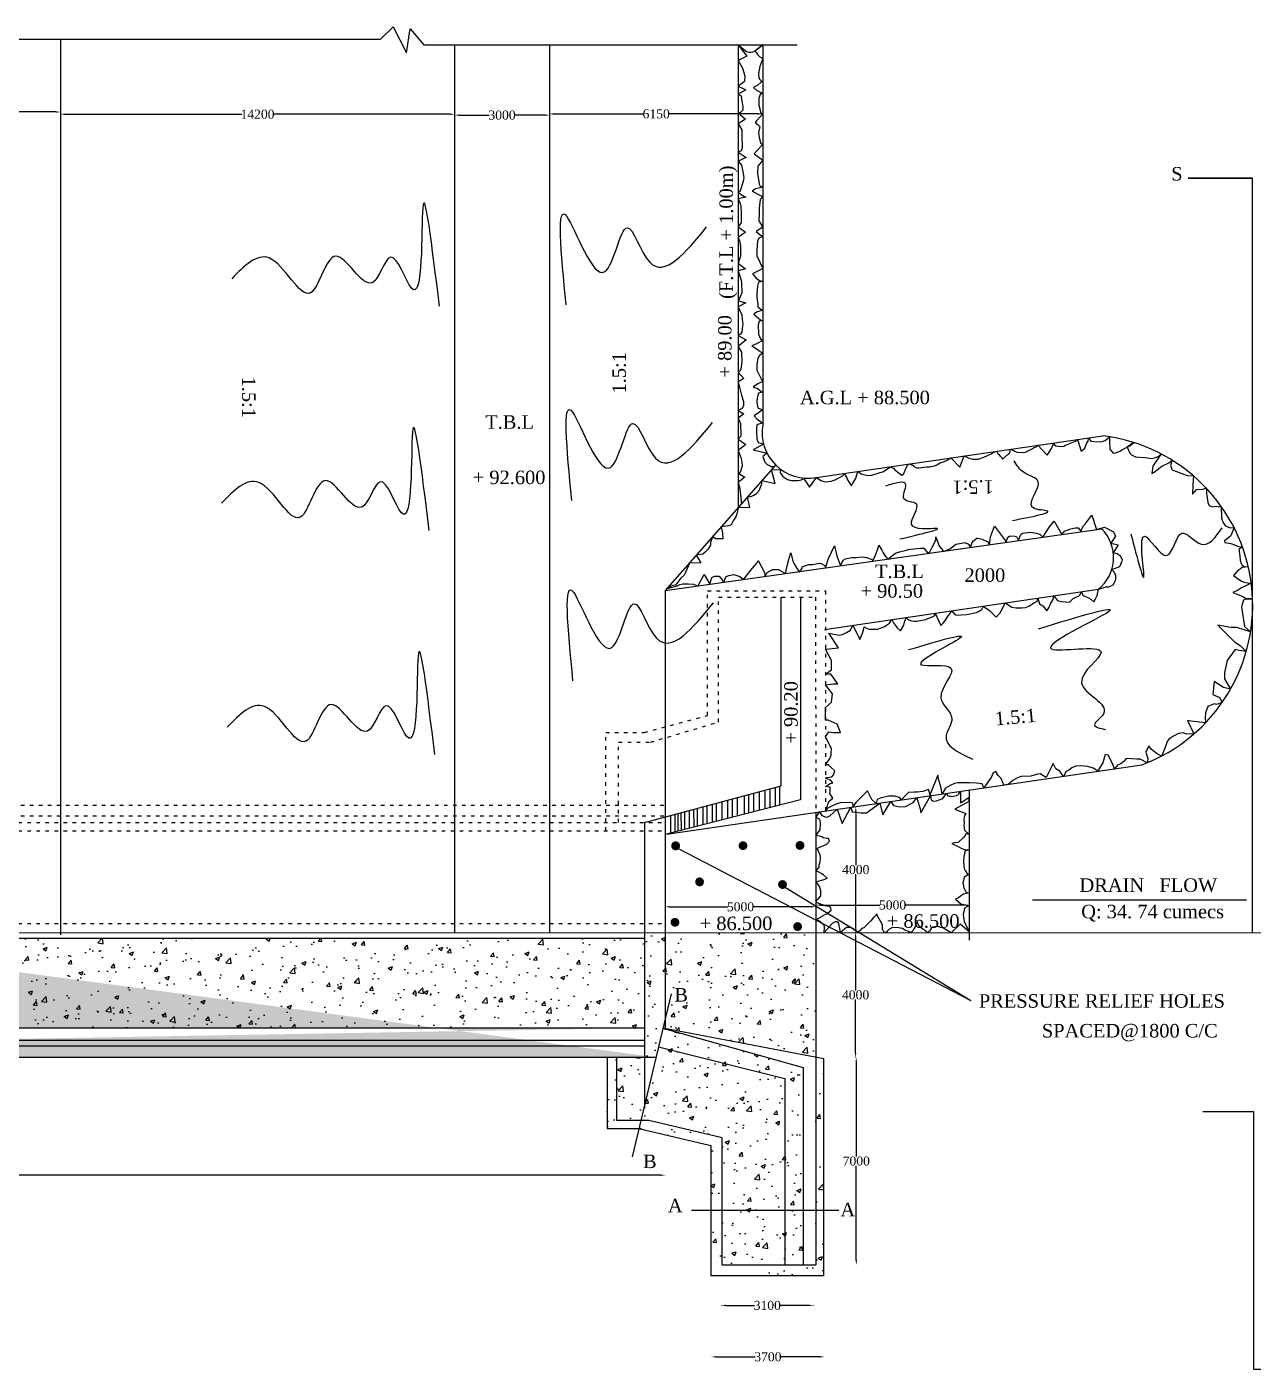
# Model space of a CAD drawing. Header units: millimetres. Extents: x 10398 to 177765, y 5002 to 116940.
# Drawn here: x 75860 to 116709, y 34502 to 79209 of the extents above; entities that cross this region are included whole.
import ezdxf

# ---------------------------------------------------------------- set-up
doc = ezdxf.new("R2010")
doc.units = ezdxf.units.MM
doc.header["$MEASUREMENT"] = 0
doc.linetypes.add('ACAD_ISO03W100', pattern=[30, 12, -18])
for name, color, linetype in [('DIM', 5, 'Continuous'), ('DWG.LINE', 10, 'Continuous'), ('HATCH', 2, 'Continuous'), ('TEXT', 7, 'Continuous')]:
    doc.layers.add(name, color=color, linetype=linetype)
doc.layers.add('DO LINE', color=3, linetype='Continuous', plot=False)
doc.styles.get("Standard").update_dxf_attribs({"font": 'TIMES.TTF', "height": 300})
doc.dimstyles.get("Standard").update_dxf_attribs({"dimtxt": 300, "dimasz": 150, "dimexe": 0.18, "dimexo": 0.0625, "dimgap": 0.09, "dimtad": 0, "dimtih": 1, "dimtoh": 1, "dimdec": 0, "dimzin": 0, "dimdsep": 46, "dimtxsty": 'Standard', "dimcen": 300, "dimclre": 256, "dimclrt": 4, "dimadec": 0, "dimazin": 0, "dimtfac": 1, "dimtdec": 0, "dimtofl": 0, "dimtmove": 0, "dimatfit": 3, "dimfxl": 5, "dimfxlon": 1, "dimtolj": 1, "dimtzin": 0, "dimarcsym": 0})
pattern_1 = [(50, (0, 0), (1434.52, -125.504), [150, -1650]), (355, (0, 0), (-277.503, 1504.384), [120, -1320]), (100.4514, (119.5, -10.5), (1157.019, 1378.879), [127.48, -1402.284]), (46.1842, (0, 400), (2134.482, -331.038), [225, -2475]), (96.6356, (177.9, 372.4), (1869.325, 1948.236), [191.22, -2103.426]), (351.1842, (0, 400), (1869.324, 1948.237), [180, -1980]), (21, (200, 300), (1193.814, -805.238), [150, -1650]), (326, (200, 300), (486.63, 1450.3), [120, -1320]), (71.4514, (299.5, 232.9), (1680.445, 645.061), [127.48, -1402.284]), (37.5, (0, 0), (24.3197, 665.7877), [0, -1304, 0, -1340, 0, -1325]), (7.5, (0, 0), (526.139, 788.8234), [0, -764, 0, -1274, 0, -505]), (327.5, (-446, 0), (1067.6449, -45.1097), [0, -500, 0, -1560, 0, -2070]), (317.5, (-646, 0), (1166.372, 200.21), [0, -650, 0, -1036, 0, -1470])]

# ---------------------------------------------------------------- blocks, each defined once
blk = doc.blocks.new('*D26')
at = {"layer": 'Defpoints', "color": 0, "ltscale": 0.2}
for p in [(62824, 76441), (76979, 76441), (76979, 76373)]:
    blk.add_point(p, dxfattribs=at)
at = {"layer": 'DIM', "lineweight": -2, "ltscale": 0.2}
for p, q in [((62824, 76378), (62824, 76373)), ((76979, 76378), (76979, 76373))]:
    blk.add_line(p, q, dxfattribs=at)
at = {"layer": 'DIM', "color": 0, "lineweight": -2, "ltscale": 0.2}
for p, q in [((62974, 76373), (69382, 76373)), ((76829, 76373), (70422, 76373))]:
    blk.add_line(p, q, dxfattribs=at)
at = {"layer": 'DIM', "color": 0, "ltscale": 0.2}
for points in [[(62974, 76398), (62974, 76348), (62824, 76373)], [(76829, 76398), (76829, 76348), (76979, 76373)]]:
    blk.add_solid(points, dxfattribs=at)
at = {"layer": 'DIM', "color": 4, "ltscale": 0.2, "insert": (69902, 76373), "char_height": 300, "attachment_point": 5}
blk.add_mtext('\\A1;14100', dxfattribs=at)
blk = doc.blocks.new('*D27')
at = {"layer": 'Defpoints', "color": 0, "ltscale": 0.2}
for p in [(76979, 76373), (90109, 76373), (90109, 76298)]:
    blk.add_point(p, dxfattribs=at)
at = {"layer": 'DIM', "lineweight": -2, "ltscale": 0.2}
for p, q in [((76979, 76303), (76979, 76298)), ((90109, 76303), (90109, 76298))]:
    blk.add_line(p, q, dxfattribs=at)
at = {"layer": 'DIM', "color": 0, "lineweight": -2, "ltscale": 0.2}
for p, q in [((77129, 76298), (83024, 76298)), ((89959, 76298), (84064, 76298))]:
    blk.add_line(p, q, dxfattribs=at)
at = {"layer": 'DIM', "color": 0, "ltscale": 0.2}
for points in [[(77129, 76323), (77129, 76273), (76979, 76298)], [(89959, 76323), (89959, 76273), (90109, 76298)]]:
    blk.add_solid(points, dxfattribs=at)
at = {"layer": 'DIM', "color": 4, "ltscale": 0.2, "insert": (83544, 76298), "char_height": 300, "attachment_point": 5}
blk.add_mtext('\\A1;14200', dxfattribs=at)
blk = doc.blocks.new('*D28')
at = {"layer": 'Defpoints', "color": 0, "ltscale": 0.2}
for p in [(90109, 76298), (93270, 76298), (93270, 76269)]:
    blk.add_point(p, dxfattribs=at)
at = {"layer": 'DIM', "lineweight": -2, "ltscale": 0.2}
for p, q in [((90109, 76274), (90109, 76268)), ((93270, 76274), (93270, 76268))]:
    blk.add_line(p, q, dxfattribs=at)
at = {"layer": 'DIM', "color": 0, "lineweight": -2, "ltscale": 0.2}
for p, q in [((90259, 76269), (91263, 76269)), ((93120, 76269), (92115, 76269))]:
    blk.add_line(p, q, dxfattribs=at)
at = {"layer": 'DIM', "color": 0, "ltscale": 0.2}
for points in [[(90259, 76294), (90259, 76244), (90109, 76269)], [(93120, 76294), (93120, 76244), (93270, 76269)]]:
    blk.add_solid(points, dxfattribs=at)
at = {"layer": 'DIM', "color": 4, "ltscale": 0.2, "insert": (91689, 76269), "char_height": 300, "attachment_point": 5}
blk.add_mtext('\\A1;3000', dxfattribs=at)
blk = doc.blocks.new('*D29')
at = {"layer": 'Defpoints', "color": 0, "ltscale": 0.2}
for p in [(93270, 76274), (100379, 76310), (100379, 76274)]:
    blk.add_point(p, dxfattribs=at)
at = {"layer": 'DIM', "lineweight": -2, "ltscale": 0.2}
for p, q in [((93270, 76305), (93270, 76310)), ((100379, 76305), (100379, 76310))]:
    blk.add_line(p, q, dxfattribs=at)
at = {"layer": 'DIM', "color": 0, "lineweight": -2, "ltscale": 0.2}
for p, q in [((93420, 76310), (96398, 76310)), ((100229, 76310), (97250, 76310))]:
    blk.add_line(p, q, dxfattribs=at)
at = {"layer": 'DIM', "color": 0, "ltscale": 0.2}
for points in [[(93420, 76335), (93420, 76285), (93270, 76310)], [(100229, 76335), (100229, 76285), (100379, 76310)]]:
    blk.add_solid(points, dxfattribs=at)
at = {"layer": 'DIM', "color": 4, "ltscale": 0.2, "insert": (96824, 76310), "char_height": 300, "attachment_point": 5}
blk.add_mtext('\\A1;6150', dxfattribs=at)
blk = doc.blocks.new('*D39')
at = {"layer": 'Defpoints', "color": 0, "ltscale": 0.2}
for p in [(97126, 49901), (102141, 49901), (102141, 49901)]:
    blk.add_point(p, dxfattribs=at)
at = {"layer": 'DIM', "lineweight": -2, "ltscale": 0.2}
for p, q in [((97126, 49901), (97126, 49902)), ((102141, 49901), (102141, 49902))]:
    blk.add_line(p, q, dxfattribs=at)
at = {"layer": 'DIM', "color": 0, "lineweight": -2, "ltscale": 0.2}
for p, q in [((97276, 49901), (99209, 49901)), ((101991, 49901), (100058, 49901))]:
    blk.add_line(p, q, dxfattribs=at)
at = {"layer": 'DIM', "color": 0, "ltscale": 0.2}
for points in [[(97276, 49926), (97276, 49876), (97126, 49901)], [(101991, 49926), (101991, 49876), (102141, 49901)]]:
    blk.add_solid(points, dxfattribs=at)
at = {"layer": 'DIM', "color": 4, "ltscale": 0.2, "insert": (99633, 49901), "char_height": 300, "attachment_point": 5}
blk.add_mtext('\\A1;5000', dxfattribs=at)
blk = doc.blocks.new('*D40')
at = {"layer": 'Defpoints', "color": 0, "ltscale": 0.2}
for p in [(102141, 49901), (107254, 49960), (107254, 49901)]:
    blk.add_point(p, dxfattribs=at)
at = {"layer": 'DIM', "lineweight": -2, "ltscale": 0.2}
for p, q in [((102141, 49955), (102141, 49960)), ((107254, 49955), (107254, 49960))]:
    blk.add_line(p, q, dxfattribs=at)
at = {"layer": 'DIM', "color": 0, "lineweight": -2, "ltscale": 0.2}
for p, q in [((102291, 49960), (104273, 49960)), ((107104, 49960), (105122, 49960))]:
    blk.add_line(p, q, dxfattribs=at)
at = {"layer": 'DIM', "color": 0, "ltscale": 0.2}
for points in [[(102291, 49985), (102291, 49935), (102141, 49960)], [(107104, 49985), (107104, 49935), (107254, 49960)]]:
    blk.add_solid(points, dxfattribs=at)
at = {"layer": 'DIM', "color": 4, "ltscale": 0.2, "insert": (104698, 49960), "char_height": 300, "attachment_point": 5}
blk.add_mtext('\\A1;5000', dxfattribs=at)
blk = doc.blocks.new('*D41')
at = {"layer": 'Defpoints', "color": 0, "ltscale": 0.2}
for p in [(103408, 53230), (103409, 49046), (103473, 49046)]:
    blk.add_point(p, dxfattribs=at)
at = {"layer": 'DIM', "lineweight": -2, "ltscale": 0.2}
for p, q in [((103468, 53230), (103473, 53230)), ((103468, 49046), (103473, 49046))]:
    blk.add_line(p, q, dxfattribs=at)
at = {"layer": 'DIM', "color": 0, "lineweight": -2, "ltscale": 0.2}
for p, q in [((103473, 53080), (103473, 51291)), ((103473, 49197), (103473, 50985))]:
    blk.add_line(p, q, dxfattribs=at)
at = {"layer": 'DIM', "color": 0, "ltscale": 0.2}
for points in [[(103498, 53080), (103448, 53080), (103473, 53230)], [(103498, 49197), (103448, 49197), (103473, 49046)]]:
    blk.add_solid(points, dxfattribs=at)
at = {"layer": 'DIM', "color": 4, "ltscale": 0.2, "insert": (103473, 51138), "char_height": 300, "attachment_point": 5}
blk.add_mtext('\\A1;4000', dxfattribs=at)
blk = doc.blocks.new('*D42')
at = {"layer": 'Defpoints', "color": 0, "ltscale": 0.2}
for p in [(103473, 49047), (103467, 44887), (103473, 44887)]:
    blk.add_point(p, dxfattribs=at)
at = {"layer": 'DIM', "lineweight": -2, "ltscale": 0.2}
for p, q in [((103472, 49047), (103467, 49047)), ((103472, 44887), (103467, 44887))]:
    blk.add_line(p, q, dxfattribs=at)
at = {"layer": 'DIM', "color": 0, "lineweight": -2, "ltscale": 0.2}
for p, q in [((103467, 48897), (103467, 47119)), ((103467, 45037), (103467, 46814))]:
    blk.add_line(p, q, dxfattribs=at)
at = {"layer": 'DIM', "color": 0, "ltscale": 0.2}
for points in [[(103442, 48897), (103492, 48897), (103467, 49047)], [(103442, 45037), (103492, 45037), (103467, 44887)]]:
    blk.add_solid(points, dxfattribs=at)
at = {"layer": 'DIM', "color": 4, "ltscale": 0.2, "insert": (103467, 46967), "char_height": 300, "attachment_point": 5}
blk.add_mtext('\\A1;4000', dxfattribs=at)
blk = doc.blocks.new('*D43')
at = {"layer": 'Defpoints', "color": 0, "ltscale": 0.2}
for p in [(103466, 44882), (103466, 37982), (103489, 37982)]:
    blk.add_point(p, dxfattribs=at)
at = {"layer": 'DIM', "lineweight": -2, "ltscale": 0.2}
for p, q in [((103484, 44882), (103490, 44882)), ((103484, 37982), (103490, 37982))]:
    blk.add_line(p, q, dxfattribs=at)
at = {"layer": 'DIM', "color": 0, "lineweight": -2, "ltscale": 0.2}
for p, q in [((103489, 44732), (103489, 41585)), ((103489, 38132), (103489, 41279))]:
    blk.add_line(p, q, dxfattribs=at)
at = {"layer": 'DIM', "color": 0, "ltscale": 0.2}
for points in [[(103464, 44732), (103514, 44732), (103489, 44882)], [(103464, 38132), (103514, 38132), (103489, 37982)]]:
    blk.add_solid(points, dxfattribs=at)
at = {"layer": 'DIM', "color": 4, "ltscale": 0.2, "insert": (103489, 41432), "char_height": 300, "attachment_point": 5}
blk.add_mtext('\\A1;7000', dxfattribs=at)
blk = doc.blocks.new('*D44')
at = {"layer": 'Defpoints', "color": 0, "ltscale": 0.2}
for p in [(98998, 36669), (102052, 36669), (98998, 36625)]:
    blk.add_point(p, dxfattribs=at)
at = {"layer": 'DIM', "lineweight": -2, "ltscale": 0.2}
for p, q in [((98998, 36630), (98998, 36625)), ((102052, 36630), (102052, 36625))]:
    blk.add_line(p, q, dxfattribs=at)
at = {"layer": 'DIM', "color": 0, "lineweight": -2, "ltscale": 0.2}
for p, q in [((99148, 36625), (100099, 36625)), ((101902, 36625), (100952, 36625))]:
    blk.add_line(p, q, dxfattribs=at)
at = {"layer": 'DIM', "color": 0, "ltscale": 0.2}
for points in [[(99148, 36650), (99148, 36600), (98998, 36625)], [(101902, 36650), (101902, 36600), (102052, 36625)]]:
    blk.add_solid(points, dxfattribs=at)
at = {"layer": 'DIM', "color": 4, "ltscale": 0.2, "insert": (100525, 36625), "char_height": 300, "attachment_point": 5}
blk.add_mtext('\\A1;3100', dxfattribs=at)
blk = doc.blocks.new('*D45')
at = {"layer": 'Defpoints', "color": 0, "ltscale": 0.2}
for p in [(98665, 34902), (102425, 34912), (102425, 34902)]:
    blk.add_point(p, dxfattribs=at)
at = {"layer": 'DIM', "lineweight": -2, "ltscale": 0.2}
for p, q in [((98665, 34907), (98665, 34912)), ((102425, 34907), (102425, 34912))]:
    blk.add_line(p, q, dxfattribs=at)
at = {"layer": 'DIM', "color": 0, "lineweight": -2, "ltscale": 0.2}
for p, q in [((98815, 34912), (100119, 34912)), ((102275, 34912), (100971, 34912))]:
    blk.add_line(p, q, dxfattribs=at)
at = {"layer": 'DIM', "color": 0, "ltscale": 0.2}
for points in [[(98815, 34937), (98815, 34887), (98665, 34912)], [(102275, 34937), (102275, 34887), (102425, 34912)]]:
    blk.add_solid(points, dxfattribs=at)
at = {"layer": 'DIM', "color": 4, "ltscale": 0.2, "insert": (100545, 34912), "char_height": 300, "attachment_point": 5}
blk.add_mtext('\\A1;3700', dxfattribs=at)
blk = doc.blocks.new('*D46')
at = {"layer": 'Defpoints', "color": 0, "ltscale": 0.2}
for p in [(40147, 41032), (97126, 41032), (97126, 40962)]:
    blk.add_point(p, dxfattribs=at)
at = {"layer": 'DIM', "lineweight": -2, "ltscale": 0.2}
for p, q in [((40147, 40967), (40147, 40962)), ((97126, 40967), (97126, 40962))]:
    blk.add_line(p, q, dxfattribs=at)
at = {"layer": 'DIM', "color": 0, "lineweight": -2, "ltscale": 0.2}
for p, q in [((40297, 40962), (68101, 40962)), ((96976, 40962), (69172, 40962))]:
    blk.add_line(p, q, dxfattribs=at)
at = {"layer": 'DIM', "color": 0, "ltscale": 0.2}
for points in [[(40297, 40987), (40297, 40937), (40147, 40962)], [(96976, 40987), (96976, 40937), (97126, 40962)]]:
    blk.add_solid(points, dxfattribs=at)
at = {"layer": 'DIM', "color": 4, "ltscale": 0.2, "insert": (68636, 40962), "char_height": 300, "attachment_point": 5}
blk.add_mtext('\\A1;56980', dxfattribs=at)

msp = doc.modelspace()

# ---------------------------------------------------------------- hatches: boundary and pattern name
at = {"layer": 'HATCH', "ltscale": 0.2}
h = msp.add_hatch(dxfattribs=at)
h.set_pattern_fill('AR-CONC', color=256, scale=200, style=0)
h.set_pattern_definition(pattern_1)
edge = h.paths.add_edge_path()
edge.add_line((40058.4, 52472.8), (40058.4, 45867.5))
edge.add_arc((40058.8, 45867.5), 0.4, 180, 270)
edge.add_line((40058.8, 45867.1), (96435, 45867.1))
edge.add_line((40250.3, 44890.3), (96816.4, 44890.3))
for points in [[(97328, 51931.8, 1), (97618.2, 51931.8, 1)], [(99570.6, 51937.8, 1), (99860.8, 51937.8, 1)], [(101468.2, 51943.7, 1), (101758.5, 51943.7, 1)], [(98125.1, 50731.6, 1), (98415.3, 50731.6, 1)], [(100885.3, 50642.5, 1), (101175.5, 50642.5, 1)], [(97303.9, 49385.4, 1), (97594.1, 49385.4, 1)], [(101390.6, 49242.8, 1), (101680.8, 49242.8, 1)]]:
    msp.add_hatch(color=256, dxfattribs=at).paths.add_polyline_path(points)
h = msp.add_hatch(dxfattribs=at)
h.set_pattern_fill('AR-CONC', color=256, scale=200, style=0)
h.set_pattern_definition(pattern_1)
h.paths.add_polyline_path([(96435, 48860.2), (63984.4, 48860.2), (63984.4, 45867.1), (96435, 45867.1)])
h = msp.add_hatch(dxfattribs=at)
h.set_pattern_fill('AR-CONC', color=256, scale=200, style=0)
h.set_pattern_definition(pattern_1)
h.paths.add_polyline_path([(97125.5, 49045.5), (97125.5, 45842.7), (102141.2, 44883), (102141.2, 49046.3)])
h.paths.add_polyline_path([(97125.5, 49045.5), (96435, 49045.4), (96435, 44890.3), (96816.4, 44890.3), (97125.5, 46186.9)])
h.paths.add_polyline_path([(101107.5, 44178.6), (101107.5, 37961.3), (101723.9, 37961.3), (101723.9, 44554), (97047, 45857.7), (96899.6, 45239.1)])
h.paths.add_polyline_path([(102141.2, 37961.3), (99019.2, 37961.3), (99019.2, 42205.2), (96584.1, 42788.2), (96315.2, 42788.2), (96250.2, 42515.5), (98647.5, 41945.9), (98647.5, 37618.3), (102404.1, 37618.3), (102404.1, 44832.7), (102141.2, 44883)])
h.paths.add_polyline_path([(95508.6, 42788.2), (96315.2, 42788.2), (96435, 43290.9), (96435, 44890.3), (95508.6, 44890.3)])
h.paths.add_polyline_path([(95194.2, 42515.6), (96250.2, 42515.6), (96315.2, 42788.2), (95508.6, 42788.2), (95508.6, 44890.3), (95194.2, 44890.3)])
h = msp.add_hatch(dxfattribs=at)
h.set_pattern_fill('AR-CONC', color=256, scale=200, style=0)
h.set_pattern_definition(pattern_1)
h.paths.add_polyline_path([(99019.2, 37961.3), (101107.5, 37961.3), (101107.5, 44178.6), (96899.6, 45239.1), (96315.2, 42788.2), (96584.1, 42788.2), (99019.2, 42205.2)])

# ---------------------------------------------------------------- linework, layer by layer
at = {"layer": 'DIM', "ltscale": 0.2}
for points in [[(116684.5, 49048.5), (116684.5, 74166), (114549, 74166)], [(97998.5, 39792), (102905.5, 39792)]]:
    msp.add_lwpolyline(points, dxfattribs=at)
at = {"layer": 'DO LINE', "linetype": 'ACAD_ISO03W100', "ltscale": 10}
for points in [[(95145.6, 52434.5), (95145.6, 55711.8), (96429, 55711.8), (98531.9, 56275.2), (98531.9, 60421.2), (102468, 60421.2), (102460, 53091.6)], [(95574.1, 52713.2), (95574.1, 55383.4), (96636.4, 55383.4), (98903.2, 56053.6), (98903.2, 60209.7), (102131.3, 60209.7), (102141.2, 53045.1)], [(40257.4, 53285.4), (97075.7, 53285.4)], [(40257.4, 52932.1), (97075.7, 52932.1)], [(40778.3, 52713.2), (97075.7, 52713.2)], [(40778.3, 52434.5), (97075.7, 52434.5)], [(40778.3, 49343.9), (97075.7, 49343.9)]]:
    msp.add_lwpolyline(points, dxfattribs=at)
at = {"layer": 'DWG.LINE', "ltscale": 0.2}
for points in [[(75317.6, 78795.3), (87644.3, 78795.3), (88066.5, 79209), (88502.8, 78348.8), (88623.6, 79138.8), (89087.4, 78609.2), (101523.6, 78609.2)], [(76979.4, 78795.3), (76979.4, 48963.9)], [(90108.7, 78609.2), (90108.7, 49044.5)], [(93269.6, 78609.2), (93269.6, 49044.9)], [(99551.9, 78609.2), (99551.9, 63163.6)], [(100378.6, 78609.2), (100378.6, 65955.2)], [(102155.2, 64200.3), (111701.4, 65587.4)], [(100803.7, 64613), (97125.5, 60432.3)], [(97125.5, 60432.3), (111663.3, 62491.3)], [(97125.5, 60432.3), (97125.5, 45803.4)], [(102433.6, 59138.9), (111552.7, 60478.4)], [(96435, 52713.2), (100982.1, 53926.8), (100982.1, 60209.7)], [(101625.9, 60209.7), (101625.9, 53467.9), (97167.2, 52320.7)], [(97167.2, 52320.7), (112999.3, 54626.6)], [(100065.3, 53682.1), (100065.4, 53066.4)], [(100258.8, 53733.7), (100258.9, 53116.2)], [(100441.2, 53752.3), (100441.3, 53163.1)], [(100611, 53827.8), (100611.1, 53206.8)], [(100785.4, 53874.3), (100785.5, 53251.7)], [(100936.4, 53914.6), (100936.5, 53290.6)], [(107254.3, 53789.8), (107254.3, 48790.5)], [(98375.7, 53231.1), (98375.8, 52631.7)], [(98508.2, 53266.5), (98508.3, 52665.8)], [(98693.5, 53316), (98693.7, 52713.5)], [(98827.2, 53351.6), (98827.3, 52747.8)], [(99013.8, 53401.5), (99014, 52795.9)], [(99199, 53450.9), (99199.2, 52843.5)], [(99353.6, 53492.2), (99353.7, 52883.3)], [(99517.7, 53536), (99517.9, 52925.5)], [(99752.4, 53598.6), (99752.6, 52985.9)], [(99902.1, 53638.5), (99902.2, 53024.4)], [(102141.2, 53045.1), (102141.2, 37961.3), (99019.2, 37961.3), (99019.2, 42205.2), (96584.1, 42788.2), (95508.6, 42788.2), (95508.6, 44890.3)], [(97305.5, 52945.5), (97305.7, 52356.3)], [(97443.6, 52982.4), (97443.8, 52391.9)], [(97547.5, 53010.1), (97547.6, 52418.6)], [(97650.5, 53037.6), (97650.6, 52445.1)], [(97765.9, 53068.4), (97766, 52474.8)], [(97919.4, 53109.4), (97919.6, 52514.3)], [(98072.4, 53150.2), (98072.6, 52553.6)], [(98192.8, 53182.3), (98192.9, 52584.6)], [(96435, 52713.2), (96435, 43194.4)], [(15449.8, 49033), (119618.6, 49049)], [(40778.3, 48860.2), (96435, 48860.2)], [(97319, 46998.3), (96026.7, 41578.5)], [(96249.9, 42515.6), (98647.5, 41945.9), (98647.5, 37618.3), (102404.1, 37618.3), (102404.1, 44832.7), (97047, 45857.7)], [(97047, 45857.7), (101723.9, 44554), (101723.9, 37953.6)], [(40098.6, 45455.1), (96435, 45455.1)], [(40147.6, 45272.8), (96435, 45272.8)], [(96899.6, 45239.1), (101107.5, 44178.6), (101107.5, 37961.3)], [(40250.3, 44890.3), (96816.4, 44890.3)], [(95194.2, 44890.3), (95194.2, 42515.6), (96333.2, 42515.6)], [(115028.5, 43079.5), (116725, 43079.5), (116725, 34502), (119365.5, 34502), (119365.5, 43016.5), (121013, 43016.5)]]:
    msp.add_lwpolyline(points, dxfattribs=at)
msp.add_lwpolyline([(40058.4, 52472.8), (40058.4, 45867.5, 0.4142136), (40058.8, 45867.1), (96435, 45867.1)], format="xyb", dxfattribs=at)
for centre, radius, start, end in [((101871.2, 65689.5), 1516.1, 169.90694, 280.79649), ((111013, 59948.6), 5680.6, 290.46748, 83.03903), ((110708, 61534.4), 1352.2, 308.6576, 45.0494)]:
    msp.add_arc(centre, radius, start, end, dxfattribs=at)
at = {"layer": 'HATCH', "ltscale": 0.2}
for points in [[(99551.9, 78609.2), (99732.9, 78463.8), (99827.8, 78387.7), (99905.6, 78365.9), (99992.7, 78365.9), (100078.3, 78383), (100142.1, 78421.9), (100191.9, 78462.3), (100378.6, 78609.2), (100124.2, 78410.9), (100147.1, 78361), (100165.3, 78346), (100200.2, 78284.9), (100233.4, 78252.8), (100275.7, 78205.2), (100378.6, 78153.7), (100275.1, 77893), (100254, 77781.7), (100233.6, 77652.4), (100241.9, 77497.2), (100272.1, 77453.5), (100307.5, 77427.5), (100337.7, 77403.8), (100378.6, 77394.4), (100314, 77355.4), (100212, 77266.5), (100062.1, 77186.4), (100169.6, 77104.7), (100349.8, 76995.3), (100378.6, 76974.1), (100293.8, 76972.6), (100242.3, 76835), (100237.9, 76604.6), (100309, 76339.9), (100378.6, 76309.7), (100167.1, 76075.9), (100115.8, 76022.4), (100222.2, 75940.3), (100280, 75884.4), (100237.1, 75683.2), (100250.2, 75521.9), (100310.9, 75328.4), (100378.6, 75301.3), (100084.1, 74978.6), (100378.6, 74768.4), (100209.8, 74573.8), (100203.1, 74315.1), (100260.3, 73925.4), (100378.6, 73868.3), (100132.5, 73814.5), (100021.5, 73740.6), (100299.9, 73593.7), (100378.6, 73556), (100285.8, 73454.8), (100250.5, 73166.3), (100252.8, 72975.7), (100248.1, 72749.7), (100378.6, 72542.6), (100150.3, 72393.6), (100326.9, 72251.8), (100378.6, 72229.3), (100244.3, 72166.7), (100194.8, 72069.4), (100179.9, 71785.2), (100178.3, 71580.7), (100378.6, 71166), (100214.6, 71072), (100033, 70983), (100156.8, 70841.8), (100260.8, 70756.1), (100378.6, 70726.4), (100236, 70708.3), (100203, 70571.4), (100171.6, 70341.3), (100178.2, 70194.5), (100206.3, 69976.1), (100214.6, 69885.4), (100310.3, 69806.2), (100378.6, 69774.9), (100168.4, 69704), (100075.9, 69636.4), (100313.8, 69444.6), (100378.6, 69414.9), (100249.4, 69403.4), (100226.3, 69281.4), (100234.5, 68968.7), (100300.6, 68820.3), (100378.6, 68762.6), (100163.5, 68654.5), (100013.3, 68588.5), (100123.9, 68512.7), (100239.5, 68425.3), (100378.6, 68341.2), (100270.7, 68266.2), (100204.7, 68164), (100171.7, 67969.4), (100171.7, 67888.6), (100178.3, 67771.5), (100378.6, 67376.3), (100302.5, 67358.5), (100252.6, 67344.2), (100207.7, 67317.9), (100099.9, 67245.6), (100058.5, 67229.9), (100097.8, 67202.1), (100143.4, 67186.5), (100186.9, 67170.8), (100306.6, 67072.2), (100336.6, 67058.7), (100378.6, 67045.9), (100231.1, 67009.3), (100206.9, 66940.9), (100187.6, 66855.5), (100171.9, 66734.7), (100183.3, 66632.8), (100213.9, 66515.7), (100291.4, 66482.7), (100378.6, 66448.1), (100087.6, 66251), (100188.5, 66137.7), (100401.6, 66001.6)], [(99551.9, 78609.2), (99842.4, 78231.6), (99551.9, 78083.3), (99703.5, 77828.9), (99772, 77576), (99770.1, 77389.6), (99551.9, 77229.8), (99810.1, 77107), (99612.1, 76998.6), (99551.9, 76975.7), (99655.9, 76911.1), (99669.2, 76806.5), (99713, 76542.6), (99707.3, 76434.2), (99625.4, 76348.6), (99551.9, 76348.6), (99804.4, 76139.4), (99551.9, 75979.7), (99678.7, 75774.6), (99678.7, 75628.2), (99676.8, 75485.5), (99688.2, 75308.7), (99684.4, 75175.5), (99659.7, 75080.4), (99551.9, 75032.9), (99821.6, 74852.8), (99551.9, 74734.9), (99661.6, 74607.4), (99707.3, 74376.3), (99739.7, 74188), (99722.6, 74054.9), (99608.3, 73711.6), (99551.9, 73688.8), (99747.2, 73565.2), (99810, 73532.9), (99551.9, 73477.7), (99625.4, 73322.7), (99648.3, 73227.6), (99655.9, 72997.5), (99653.9, 72696.1), (99551.9, 72544), (99799.4, 72373.7), (99551.9, 72188), (99612, 72064.5), (99621, 71979.1), (99627, 71863.8), (99627, 71748.5), (99631.5, 71568.2), (99551.9, 71333.1), (99799.4, 71148.1), (99551.9, 71079.2), (99651.1, 70773.3), (99663, 70684.9), (99676.6, 70348.4), (99567.2, 70084.8), (99808.6, 70012.1), (99551.9, 69878.8), (99678.2, 69622), (99682.7, 69458.8), (99712.7, 69327), (99687.2, 69149.2), (99675.2, 69042.9), (99633.2, 68972.5), (99551.9, 68929.1), (99819.1, 68782.4), (99551.9, 68558.4), (99664.3, 68369.7), (99668.6, 68260.4), (99674.9, 68159.5), (99678, 68059.7), (99641.2, 67809.8), (99623.3, 67749.9), (99551.9, 67708.9), (99743.3, 67498.9), (99551.9, 67386.3), (99667.6, 66937.7), (99727, 66736.1), (99727, 66596.2), (99684.3, 66499), (99551.9, 66425.5), (99746.1, 66314.9), (99551.9, 66172.8), (99627.9, 65987.6), (99636, 65934.1), (99633.1, 65896.7), (99645.8, 65688.2), (99645.8, 65573.2), (99551.9, 65481.2), (99813.8, 65300.8), (99551.9, 65094.1), (99656.2, 64829.8), (99672.7, 64700.6), (99686.8, 64590.2), (99630.4, 64399.9), (99585.7, 64348.2), (99551.9, 64348.2), (99773.9, 64205.8), (99551.9, 64036.7), (99611.6, 63827.6), (99661.7, 63314.9)], [(100378.6, 66016.3), (100179.8, 65952.7), (100167.5, 65828.1), (100163.5, 65711.7), (100181.9, 65482.9), (100220.7, 65360.4), (100304.5, 65342), (100402.8, 65312.4), (100053, 65122.7), (100517.3, 65007.2), (100373.7, 64902.8), (100443.2, 64712.6), (100517.8, 64632.9), (100625.9, 64584.1), (100656.7, 64566.1), (100758.9, 64562.2), (100803.7, 64613)], [(99570.9, 63211.8), (99942.2, 63204.6), (99868, 63549.5), (100005.7, 63579.6), (100074.8, 63607.2), (100167.4, 63668.1), (100249.7, 63763.6), (100340.1, 63988.2), (100348.3, 64095.3), (100792.4, 63995), (100662.7, 64452.7), (100968.5, 64471.4), (100952.4, 64353.2), (100993.7, 64295.9), (101029.3, 64242), (101193.8, 64134.2), (101318.9, 64099.8), (101545.2, 64096.3), (101622.1, 64106.7), (101711.6, 64147.9), (101735.9, 64179.5), (101935, 63877.8), (102169.4, 64202.3), (102306.8, 64104.8), (102376.8, 64072.7), (102416.9, 64068.2), (102473.1, 64052.1), (102655.2, 64080.1), (102790.6, 64125.9), (102932.9, 64203.9), (103056.8, 64271.5), (103087, 64335.7), (103178.5, 64183.2), (103193.4, 64127.1), (103270.3, 64004.4), (103329.4, 63926), (103377.6, 64014.3), (103447.6, 64130.1), (103485.4, 64210.4), (103537.8, 64401.2), (103605, 64353.6), (103650.9, 64318), (103730, 64300.8), (103816.1, 64281.4), (103971, 64261.9), (104282.9, 64367.2), (104408, 64397), (104486, 64462.4), (104598.5, 64535.8), (104632.7, 64560.2), (104741.9, 64496.8), (104775.2, 64454.4), (104819.9, 64418.8), (104878.4, 64382.1), (105006.5, 64280.2), (105074.2, 64331.7), (105125.9, 64467), (105169.5, 64567.9), (105244.7, 64649.2), (105368, 64606.9), (105395.5, 64580.5), (105489.6, 64523.2), (105578, 64518.6), (105824.5, 64550.9), (105938.1, 64550.9), (106095.3, 64591), (106167.6, 64620.9), (106306.9, 64698.1), (106393, 64721), (106515.7, 64774.9), (106642.5, 64852.3), (106935.9, 64547.5), (107084.2, 64916.5), (107240, 64839.9), (107377.1, 64813.9), (107549.3, 64813.9), (107742.1, 64881.5), (107983.5, 64989.7), (108045.4, 65031), (108173.6, 65074.8), (108206.1, 64992), (108226.7, 64972.5), (108287.6, 64910.6), (108320.8, 64884.2), (108365.3, 64809), (108546.7, 64971.2), (108605.2, 65020.5), (108629.3, 65141), (108724.5, 65095), (108756.7, 65075.5), (108850.8, 65046.8), (108977, 65035.4), (109123.9, 65048), (109328.6, 65148.2), (109389.4, 65182.6), (109472, 65218.2), (109537.2, 65272.9), (109850.3, 64943.9), (109918, 65045.9), (109997.2, 65160.5), (110067.9, 65350), (110094.9, 65288.3), (110136.3, 65251.6), (110230.3, 65241.3), (110302.6, 65233.3), (110404.8, 65248.2), (110456.4, 65273.4), (110791.8, 65414.8), (110852.7, 65464), (110975.8, 65082), (111104.3, 65174.9), (111157.1, 65331.9), (111208.7, 65411), (111223.6, 65517.9), (111301.7, 65413.3), (111536.4, 65390.4), (111675.2, 65400.7), (111781.9, 65429.4), (111922.6, 65555.9), (111919.6, 65411), (111934.6, 65141.6), (112042.9, 65013.9), (112140.4, 65017.4), (112265.5, 65080.4), (112357.3, 65136.6), (112600, 65252.8), (112732, 65362.9), (112517.3, 65213.2), (112597.9, 65006.9), (112659.8, 64953), (112787.2, 64884.2), (112928.4, 64872.7), (113116.5, 64860.1), (113332.9, 64834.7), (113463.7, 64866.8), (113581.9, 64925.3), (113643.6, 64983.4), (113365.6, 64580.9), (113332.8, 64337.5), (113417.2, 64374.9), (113670.1, 64571.5), (113895, 64683.8), (114010.3, 64774.1), (113960.6, 64604.3), (114016.8, 64459.2), (114068.3, 64431.1), (114508.7, 64262.6), (114720.4, 64252.6), (114696.1, 63958.4), (114686.7, 63640.1), (114827.2, 63794.6), (115042.7, 63813.3), (115140.1, 63852), (115157.5, 63724.3), (115158.8, 63670.7), (115161.3, 63600.7), (115196.1, 63361.4), (115241.9, 63269.9), (115354.9, 63222.7), (115475, 63239.9), (115565.2, 63222.7), (115649.2, 63231.1), (115657.1, 62845.5), (115711.6, 62694.2), (115788.4, 62593.3), (115939.8, 62518.7), (116073.6, 62529.1), (116073.6, 62529.1), (115980.2, 62294.7), (115949.9, 62248.3), (115758.2, 62087.7), (115766.2, 62033.3), (115968.2, 62003), (116087.3, 61958.6), (116224.6, 61906.2), (116353.4, 61884.9), (116246.9, 61810.2), (116242.9, 61729.5), (116261.1, 61576.2), (116277.2, 61447.1), (116309.5, 61330.1), (116343.9, 61263.5), (116422.6, 61231.2), (116549.7, 61219.1), (116345.9, 61198.9), (116289.3, 61160.6), (116204.5, 61110.2), (116057.4, 60931.2), (116214.9, 60828.3), (116319.9, 60749.7), (116406.7, 60713.4), (116531.9, 60695.2), (116612.7, 60671), (116646.9, 60675.4), (116416.8, 60568.1), (116346.1, 60537.8), (116190.6, 60432.9), (116105.8, 60406.7), (116037.2, 60372.4), (116196.7, 60301.8), (116346.1, 60249.3), (116475.7, 60173.9), (116619, 60167.8), (116690.1, 60149), (116445.4, 60135.5), (116384.8, 60117.4), (116338.3, 59986.2), (116318.2, 59885.4), (116423.2, 59234.4), (116623.2, 59057.2), (116170.8, 59198.3), (115961.6, 59198.3), (115528.8, 59284.8), (116091.4, 58722.7), (116279, 58600.2), (116479.6, 58404.1), (116242.9, 58441.7), (116105.9, 58470.5), (115846.2, 58103), (115752.4, 57706.6), (115759.6, 57497.6), (115954.1, 57146), (115716.4, 57202.2), (115406.2, 57404), (115370.1, 56971.6), (115593.7, 56870.7), (115674.5, 56702.1), (115493.2, 56633.5), (115415, 56661.9), (115194.7, 56576.7), (115123.7, 56360.2), (115109.5, 56179.1), (115123.3, 56027.6), (114636.9, 56083.3), (114519.6, 56101), (114735.2, 55657.4), (114501.3, 55654.8), (114376.9, 55697.4), (114227.6, 55676.1), (114053.5, 55587.3), (113915, 55491.5), (113843.9, 55409.8), (113776.4, 55207.5), (113661.1, 54922.9), (113477, 55019.1), (113306.5, 55150.4), (113231.8, 55256.9), (113139.5, 55047.5), (113199.9, 54845.1), (113182.5, 54698.6), (112944, 54816.7), (112830.3, 54820.3), (112473.7, 54844.4), (112413.3, 54752.1), (112306.7, 54659.8), (112189.5, 54620.8), (112094.8, 54494.8), (112033.1, 54656.3), (111876.8, 54950.9), (111780.8, 54972.2), (111706.2, 54695.3), (111571.2, 54489.4), (111543.8, 54414.6), (111381.7, 54520.5), (111207.5, 54570.2), (110955.3, 54591.5), (110798.9, 54584.4), (110663.9, 54531.2), (110564.4, 54453.1), (110479.1, 54410.5), (110387.9, 54246.2), (110272, 54413.7), (110140.5, 54491.8), (110051.7, 54669.3), (109891.8, 54360.4), (109810.1, 54204.2), (109614.6, 54324.9), (109522.2, 54317.8), (109309, 54253.9), (108980.6, 54236.1), (108856.3, 54197), (108703.5, 54104.7), (108544, 53977.7), (108406.2, 53957.6), (108365.9, 54040.8), (108316.2, 54179.3), (108216.7, 54278.7), (108134.9, 54402.9), (108046.1, 54363.9), (107982.1, 54204.1), (107740.4, 53860.6), (107678.6, 53994.6), (107486.7, 54019.5), (107259.3, 54030.1), (107046.1, 54030.1), (106875.5, 54026.6), (106758.3, 54005.3), (106616.1, 53937.8), (106456.2, 53852.6), (106351.5, 53658.3), (106303.5, 53895.2), (106239.5, 54115.4), (106211.1, 54282.2), (105954.2, 53653.7), (105961.8, 53601.6), (105890.3, 53809.9), (105705.5, 53746), (105520.7, 53714.1), (105417.7, 53717.6), (105229.3, 53707), (105036.1, 53522.2), (104998.5, 53461.3), (104925.9, 53540), (104766, 53582.6), (104567, 53586.1), (104286.3, 53522.2), (104183.2, 53472.5), (104148.8, 53337.5), (104012.7, 53479.6), (103973.6, 53536.4), (103899, 53692.6), (103863.4, 53763.6), (103471.4, 53376.4), (103358.4, 53222.4), (103388.5, 53263.5), (103379, 53355.1), (103268.9, 53376.4), (102949.1, 53362.2), (102789.2, 53312.5), (102517.8, 53170.1), (102460, 53091.6), (102571.1, 53408), (102706.2, 53518), (102613, 53672.9), (102618.3, 53756.9), (102614.8, 53882.8), (102460.9, 53903.8), (102618.2, 54011.1), (102712.7, 54032.1), (102627, 54117.8), (102541.2, 54147.6), (102461.2, 54180.8), (102516.7, 54212.3), (102670.7, 54226.3), (102726.8, 54299.7), (102770.5, 54429.1), (102632.2, 54562.8), (102565.7, 54627.5), (102461.6, 54627.6), (102565.7, 54774.4), (102597.2, 54814.6), (102653.3, 54955.2), (102653.3, 55026.9), (102665.5, 55166.8), (102462.7, 55570.2), (102573.8, 55727.2), (102731.1, 55705.8), (102966.9, 55705.8), (102852.5, 55984.2), (102552.4, 56112.7), (102463.3, 56112.8), (102463.5, 56319.8), (102463.7, 56534), (102666.7, 56719.6), (102695.3, 56998), (102464.6, 57293.8), (102723.7, 57329.5), (102873.8, 57322.4), (102638, 57650.8), (102464.9, 57651), (102659.4, 57793.6), (102659.4, 58100.6), (102465.9, 58486.1), (102895.3, 58521.8), (102573.7, 59014.4), (102917.2, 58949.5), (103028.2, 58972), (103161.8, 59036.1), (103293.6, 59115.8), (103374.8, 59277.2), (103602.3, 58807.1), (103696, 59009.8), (103744.5, 59170.9), (103748, 59222.9), (103852.1, 59172.7), (103928.4, 59153.6), (104061.9, 59153.6), (104192, 59153.6), (104437, 59232.4), (104490.8, 59277.4), (104591.3, 59350.2), (104678.2, 59468.6), (104735.3, 59332.9), (104792.5, 59268.7), (104861.9, 59176.9), (104967.7, 59093.7), (105077.4, 59282.6), (105100, 59376.2), (105154.3, 59538.6), (105202.3, 59485.4), (105238.7, 59454.2), (105330.6, 59423), (105433, 59417.8), (105505.8, 59416.1), (105806.5, 59470.2), (105870.7, 59497.9), (105976.5, 59534.3), (106103.1, 59607.1), (106112.3, 59679.3), (106235.5, 59413), (106310, 59269.2), (106384.6, 59343.7), (106462.7, 59447.7), (106532, 59558.5), (106653.4, 59721.4), (106668.8, 59761.1), (106770.3, 59634.9), (106834.5, 59614.1), (106973.2, 59624.5), (107176.1, 59638.4), (107499.1, 59702.9), (107561.6, 59734), (107676, 59801.6), (107722.4, 59915.8), (107806.1, 59844.9), (107839, 59838), (107924, 59772.2), (108153.5, 59544.9), (108295.7, 59702.6), (108448.2, 60022.4), (108672.7, 59878.1), (108814.9, 59857.3), (109004, 59855.6), (109130.6, 59869.5), (109232.9, 59911), (109429.5, 60039.7), (109511, 60070.9), (109542, 60183.1), (109566.5, 60067.4), (109594.2, 59991.2), (109703.5, 59920.2), (109835.8, 59756.9), (109906.9, 59857.4), (109953.7, 59987.3), (110047.4, 60132.8), (110072.2, 60261), (110186.6, 60098.6), (110327.1, 60069.1), (110590.7, 60051.8), (110712.1, 60173.1), (110929.5, 60274.1), (110989.1, 60395.7), (111031.8, 60284.5), (111070, 60262), (111182.7, 60216.9), (111307.5, 60145.9), (111406.8, 60057.2), (111465.7, 60180.2), (111510.8, 60273.8), (111552.7, 60478.4), (111811.5, 60558.7), (111906.9, 60562.2), (112043.9, 60621.1), (112135.8, 60785.7), (112134, 60922.5), (112089, 61031.7), (112000.2, 61136.2), (112269.7, 61232), (112359.9, 61441.7), (112300.9, 61564.7), (112184.7, 61658.3), (112050.6, 61694.9)], [(99570.9, 63211.8), (99515.9, 62988.2), (99477.9, 62884.6), (99384.6, 62753.4), (99318.9, 62625.7), (99232.5, 62587.7), (98993.1, 62555), (99032.1, 62359.9), (99045.9, 62152.8), (98811, 62159.7), (98702.1, 62224.3), (98638.2, 62038.8), (98631.3, 61945.6), (98540.8, 61802.7), (98468.2, 61723.2), (98374.9, 61647.3), (98298.9, 61633.5), (98159.2, 61607.2), (98309.3, 61353.9), (97928.9, 61345.4), (97793.7, 61017.6), (97759.1, 60945.1), (97648.6, 60848.5), (97472.3, 60613.7), (97379, 60599.9), (97185.5, 60500.5), (97532.6, 60595), (97612.6, 60640.9), (97709.7, 60654.5), (97798.2, 60661.3), (97905.4, 60661.3), (98062, 60644.3), (98143.7, 60618.8), (98205.7, 60585.2), (98418.1, 60969.6), (98608.2, 60642.3), (98675.2, 60867.6), (98765.4, 60911.8), (98918.6, 60908.4), (99022.4, 60792.7), (99065.6, 60707), (99152.8, 60898.1), (99248.1, 60935.5), (99411.5, 60973), (99615.8, 60903.2), (99728.6, 60801), (100035.6, 61181), (100175.2, 61340.9), (100226.3, 61437.8), (100430.6, 61031.4), (100445.9, 60961.6), (100454.1, 60903.7), (100515.7, 61039.9), (100622.9, 61092.6), (100711.4, 61138.5), (100902.1, 61138.5), (101135, 61000.1), (101197.2, 61303.4), (101256.8, 61517.7), (101311.4, 61690), (101379.4, 61416.2), (101415.2, 61319.2), (101500.3, 61193.4), (101596, 61047.6), (101681.1, 61180.3), (101686.2, 61221.1), (101744.1, 61246.6), (101905.8, 61297.6), (102030.1, 61306.1), (102260.6, 61347.5), (102321.9, 61332.2), (102437.7, 61269.3), (102465.7, 61188.6), (102567, 61505.7), (102763.6, 61927.1), (102841.9, 61585.2), (102964.1, 61259.2), (103049.7, 61448), (103128, 61492.2), (103325.4, 61533), (103480.3, 61531.3), (103701.6, 61551.8), (103831, 61533), (104016.5, 61468.4), (104045.2, 61412.3), (104153.2, 61671.1), (104209.4, 61827.6), (104245.1, 61946.6), (104335.3, 61774.9), (104384.7, 61689.8), (104461.3, 61565.7), (104540.1, 61482.4), (104690.3, 61606.8), (104792.4, 61674.8), (104923.5, 61722.4), (105115.9, 61770), (105228.2, 61804), (105405.2, 61821), (105625.7, 61843.5), (105736.3, 61841.8), (105828.3, 61739.8), (105882.7, 61700.7), (105914.3, 61677.1), (106003.6, 61858.8), (106061.5, 61952.4), (106139.8, 62125.8), (106141.5, 62221.1), (106213, 62008.5), (106235.1, 61938.8), (106371.3, 61768.7), (106419.4, 61748.6), (106608.4, 61819.9), (106654.3, 61853.9), (106737.7, 61928.7), (106809.2, 61976.3), (106992.4, 62017.5), (107109.9, 62032.8), (107232.4, 61974.9), (107293.5, 61872.4), (107348.2, 62029.4), (107394.1, 62088.9), (107501.4, 62182.4), (107538.8, 62179), (107683.5, 62145), (107875.2, 62058.5), (107921.9, 61961.4), (107965.4, 62223.4), (108093, 62580.6), (108360.3, 62221.7), (108464.1, 62089.1), (108471.2, 62039.2), (108511.8, 62140.1), (108535.6, 62208.1), (108593.5, 62250.6), (108724.6, 62259.1), (108823.3, 62238.7), (108898.1, 62099.7), (108950.3, 62252.9), (108970.7, 62300.5), (109023.5, 62348.1), (109207.3, 62368.5), (109289, 62377), (109488.2, 62348.1), (109615.9, 62300.5), (109708.7, 62214.5), (109927.9, 62552.6), (110079.4, 62739.7), (110335.6, 62303.3), (110437.7, 62426.8), (110505.8, 62435.3), (110592.6, 62476.1), (110677.7, 62496.5), (110778.1, 62527.1), (110875.2, 62527.1), (110967.1, 62411.4), (110969.7, 62393.1), (111000.8, 62489.2), (111008, 62516.6), (111055.8, 62590.6), (111103.6, 62633.6), (111339.5, 62947.4), (111494.6, 62467.4), (111755.1, 62544.4), (112062.6, 62390.8), (112124.8, 62240), (111971.8, 62015.1), (112216.7, 61958.7), (112050.6, 61694.9)], [(102342.2, 52937.7), (102489.7, 52891.1), (102546.2, 52894.6), (102606.2, 52933.4), (102854.8, 53149.1), (103022.9, 52672.4), (103308, 53215.1), (103354.9, 53067.5), (103450.2, 53053.4), (103644.4, 53032.2), (103835.1, 53035.7), (104270.1, 53355.2), (104375.4, 52968.7), (104643.4, 53409.6), (104733, 53273.5), (104930.8, 53234.7), (105128.5, 53241.7), (105382.8, 53372.3), (105509.7, 53535.7), (105615.8, 53160.6), (105637, 53033.6), (105961.8, 53601.6), (105983.7, 53450.4), (106061.4, 53415.1), (106163.8, 53425.7), (106372.1, 53510.4), (106490, 53678.5), (106541.8, 53596.9), (106589.4, 53589.6), (106633.4, 53581.1), (106676.1, 53576.2), (106823.1, 53612.7), (106869.5, 53634.6), (106909.8, 53661.5), (106957.5, 53746.6), (106964.7, 53361.9), (107233.9, 53544.9), (107233.9, 53404), (106767.4, 53150.9), (107142.7, 53010.3), (107088.7, 52942.8)], [(106197, 49243.9), (106035.1, 49224.2), (105985.4, 49180), (105924.6, 49091.7), (105850, 49046.5), (105797.5, 49102.7), (105695.3, 49166.2), (105601.3, 49238), (105548.8, 49326.3), (105524, 49411.9), (105474.2, 49304.2), (105410.7, 49149.7), (105314, 49046.4), (105269.8, 49046.4), (105231.1, 49077.9), (105101.3, 49122.1), (105026.7, 49174.5), (104891.3, 49204.9), (104695.1, 49215.9), (104569.5, 49143.3), (104528.1, 49104.7), (104486.6, 49046.3), (104417.5, 49046.3), (104362.3, 49154.4), (104359.5, 49281.4), (104340.2, 49344.8), (104168.6, 49632.9), (104179.7, 49663.3), (104058.1, 49550.1), (103972.4, 49428.6), (103878.5, 49329.3), (103737.6, 49205), (103674.1, 49177.4), (103591.2, 49086.3), (103524.9, 49046.1), (103393.3, 49156.7), (103382, 49179.5), (103321.6, 49202.2), (103234.4, 49212.3), (103160.7, 49212.3), (102963.5, 49046), (102905.9, 49346.1), (102886.2, 49374), (102847.6, 49403.5), (102781.2, 49397), (102682.7, 49349.4), (102417.5, 49045.9), (102435.1, 49216.7), (102423.5, 49293.9), (102356.6, 49342.7), (102315.4, 49377.5), (102280.7, 49412.2), (102172.6, 49468.8), (102141.2, 49468.8), (102373.5, 49599.2), (102401.8, 49624.9), (102513.8, 49666.1), (102652.9, 49793.9), (102637.4, 49876.2), (102601.4, 49899.4), (102560.2, 49917.4), (102510, 49926.4), (102453.4, 49934.1), (102182.1, 50028.4), (102141.2, 50122.7), (102178.5, 50135.5), (102243.9, 50188.1), (102312.9, 50268), (102311.1, 50434.9), (102261.8, 50581.4), (102216.4, 50644.9), (102171, 50686.6), (102141.2, 50713.9), (102161.9, 50735.6), (102254.6, 50766.5), (102332.7, 50788.3), (102423.5, 50813.7), (102488.9, 50842.7), (102523.5, 50857.2), (102392.7, 50966.2), (102343.6, 50997), (102265.5, 51046), (102174.6, 51091.4), (102141.2, 51091.4), (102247.4, 51225), (102252.9, 51297.6), (102287.4, 51393.8), (102298.3, 51504.5), (102289.2, 51633.8), (102278.3, 51657.3), (102240.1, 51720.9), (102214.7, 51782.6), (102185.6, 51815.3), (102141.2, 51815.3), (102265.6, 51887.9), (102329.2, 51907.8), (102505.4, 51982.2), (102601.9, 52092.2), (102560.1, 52172), (102518.3, 52175.7), (102451.1, 52188.4), (102391.1, 52199.3), (102342.1, 52226.5), (102253.1, 52253.7), (102141.2, 52279.1), (102214.9, 52373.5), (102242.2, 52413.5), (102285.8, 52469.7), (102300.4, 52637.8), (102298.6, 52712.2), (102282.2, 52770.3), (102262.2, 52819.3), (102222.3, 52841), (102162.3, 52864.6), (102141.2, 52864.6), (102264.7, 53063.1), (102342.2, 52937.7)], [(107088.7, 52942.8), (107071.6, 52807), (107082.7, 52697.8), (107066.9, 52604.4), (107090.6, 52458.7), (107254.3, 52313.5), (107138.2, 52330.9), (107117.6, 52273.9), (107065.3, 52205.8), (106879.9, 52041.1), (106745.1, 52033.2), (106670.7, 52006.3), (106886.3, 51910.7), (106987.7, 51856.9), (107119.2, 51803.1), (107254.3, 51803.1), (107106.6, 51751.8), (107093.9, 51653.7), (107070.1, 51579.3), (107057.4, 51400.3), (107078, 51174.9), (107116.1, 51113.1), (107192.2, 50984.9), (107254.3, 50984.9), (107087.5, 50887.4), (107060.5, 50779.8), (107036.8, 50703.8), (107073.2, 50528), (107150.9, 50389.4), (107254.3, 50368.8), (107055.8, 50319.7), (106994, 50277), (106902.1, 50210.5), (106795.9, 50155.1), (106975, 50002.3), (107095.5, 49962.7), (107214.3, 49946.9), (107254.3, 49946.9), (107099.2, 49855.5), (107054.7, 49641.1), (107079, 49414.6), (107254.3, 49070.9), (106949.2, 49321.1), (106645.4, 49028.9), (106372, 49199.2), (106296.4, 49216), (106251.6, 49228.5), (106197, 49243.9)]]:
    msp.add_lwpolyline(points, dxfattribs=at)
at = {"layer": 'HATCH', "ltscale": 0.2, "const_width": 4.02}
for points in [[(97328, 51931.8, 1), (97618.2, 51931.8, 1)], [(99570.6, 51937.8, 1), (99860.8, 51937.8, 1)], [(101468.2, 51943.7, 1), (101758.5, 51943.7, 1)], [(98125.1, 50731.6, 1), (98415.3, 50731.6, 1)], [(100885.3, 50642.5, 1), (101175.5, 50642.5, 1)], [(97303.9, 49385.4, 1), (97594.1, 49385.4, 1)], [(101390.6, 49242.8, 1), (101680.8, 49242.8, 1)]]:
    msp.add_lwpolyline(points, format="xyb", close=True, dxfattribs=at)
at = {"layer": 'HATCH', "ltscale": 0.2}
for points in [[(89604, 69909.5), (89047.4, 73167.6), (88672.2, 70507), (87970.1, 71535), (87364.9, 70688.4), (86154.5, 71571.3), (85307.2, 70349.8), (83927.3, 71510.8), (82692.6, 70821.4)], [(93825.1, 69948.2), (93852.6, 72887), (95114.6, 71055.4), (95860.8, 72518.8), (96606.9, 71368.3), (98504.5, 72546.4)], [(94014.8, 63428.4), (94042.4, 66367.1), (95304.4, 64535.6), (96050.5, 65999), (96796.7, 64848.5), (98694.3, 66026.6)], [(89260.9, 62434.6), (88704.3, 65692.8), (88329, 63032.2), (87627, 64060.1), (87021.8, 63213.6), (85811.3, 64096.4), (84964, 62874.9), (83584.1, 64035.9), (82349.5, 63346.6)], [(108689.9, 62766.1), (109817.9, 63093.9), (109346.2, 63216.9), (109551.3, 64057.1), (109079.6, 64364.4), (108751.4, 64753.8)], [(104936.6, 62151.3), (106146.7, 62499.7), (105326.3, 62643.1), (105490.4, 63319.4), (105080.2, 63483.3), (105141.7, 63954.6), (104464.9, 63913.6)], [(112634.4, 62326.5), (113070.2, 60916), (113096.3, 62248.1), (113837, 61603.8), (114333.7, 62343.9), (114978.6, 61978.2), (115675.8, 62526.8)], [(94051.9, 57426.1), (94079.4, 60364.9), (95341.4, 58533.4), (96087.6, 59996.8), (96833.7, 58846.3), (98731.4, 60024.4)], [(109561.7, 59162), (111889.1, 59727.8), (109995.3, 58490), (111641.3, 58383.9), (110995.5, 57362.8), (111721.1, 56328.3), (111429.1, 55956.9), (111800.8, 55806.6)], [(89448.9, 54974.7), (88892.3, 58232.8), (88517.1, 55572.2), (87815, 56600.1), (87209.8, 55753.6), (85999.4, 56636.4), (85152.1, 55415), (83772.2, 56576), (82537.5, 55886.6)], [(105232.6, 58465.5), (106943.9, 58847.7), (105655.4, 57962.6), (106641.9, 57852), (106309.7, 56866.4), (106672.1, 56177.1), (106480.9, 55603.8), (107366.7, 54819.3)]]:
    msp.add_spline(points, degree=3, dxfattribs=at)

# ---------------------------------------------------------------- texts
at = {"layer": 'TEXT'}
for s, rotation, p in [('(F.T.L + 1.00m)', 90, (99381, 70147.1)), ('+ 89.00', 90, (99334.1, 67526.2)), ('1.5:1', 90, (95813.1, 66998.2)), ('1.5:1', 270, (83031.8, 67561.3)), ('1.5:1', 180.5236, (108069.2, 64109)), ('+ 90.20', 90, (101537.5, 55335.6)), ('1.5:1', 5.184, (108126.2, 55938.8))]:
    msp.add_text(s, height=450, rotation=rotation, dxfattribs=at).set_placement(p)
for s, p in [('S', (113980.2, 74090.3)), ('A.G.L + 88.500', (101612.2, 66639.8)), ('T.B.L', (91130.8, 65822.4)), ('+ 92.600', (90713.2, 63978.4)), ('T.B.L', (104114.7, 60849)), ('2000', (107093.8, 60722.5)), ('+ 90.50', (103631.1, 60196.5)), ('DRAIN   FLOW', (110925.5, 50398.3)), ('+ 86.500', (104506.2, 49202.5)), ('Q: 34. 74 cumecs', (110981.4, 49518.3)), ('+ 86.500', (98273.1, 49125.5)), ('B', (97427.9, 46745.4)), ('PRESSURE RELIEF HOLES', (107573.2, 46540.7)), ('SPACED@1800 C/C', (109670.9, 45548.9)), ('B', (96385.4, 41197.6)), ('A', (97214.9, 39724.1)), ('A', (102961.4, 39593.1))]:
    msp.add_text(s, height=450, dxfattribs=at).set_placement(p)

# ---------------------------------------------------------------- dimensions: what is measured, and where the dimension line sits
at = {"layer": 'DIM', "ltscale": 0.2}
for p1, p2, distance, text, picture, middle in [((62824.1, 76441.2), (76979.4, 76441.2), -68, '14100', '*D26', (69901.8, 76373.2)), ((76979.4, 76373), (90108.7, 76373), -74.7, '14200', '*D27', (83544.1, 76298.4)), ((90108.7, 76298.4), (93269.6, 76298.4), -29.8, '3000', '*D28', (91689.2, 76268.6)), ((93269.6, 76273.6), (100378.6, 76273.6), 36.1, '6150', '*D29', (96824.1, 76309.7)), ((103408, 53229.6), (103408.6, 49046.5), 64.5, '4000', '*D41', (103472.8, 51138.1)), ((97125.5, 49901.5), (102141.2, 49901.5), 0, '5000', '*D39', (99633.3, 49901.5)), ((102141.2, 49901.5), (107254.3, 49901.5), 58.4, '5000', '*D40', (104697.7, 49959.8)), ((103473.3, 49046.5), (103473.3, 44886.7), -6.5, '4000', '*D42', (103466.8, 46966.6)), ((103466, 44882), (103466, 37981.8), 23.4, '7000', '*D43', (103489.4, 41431.9)), ((40147, 41031.6), (97125.6, 41031.6), -69.7, '56980', '*D46', (68636.3, 40961.9)), ((102052.4, 36669.3), (98998.3, 36669.3), 43.9, '3100', '*D44', (100525.4, 36625.4)), ((98664.6, 34902.3), (102425.2, 34902.3), 9.6, '3700', '*D45', (100544.9, 34911.9))]:
    dim = msp.add_aligned_dim(p1=p1, p2=p2, distance=distance, text=text, dimstyle='Standard', dxfattribs=at)
    dim.commit()
    dim.dimension.update_dxf_attribs({"geometry": picture, "text_midpoint": middle})

# ---------------------------------------------------------------- leaders
for points in [[(114549, 74166), (116684.5, 74166)], [(97576.2, 51829.7), (107301.6, 46776.5)], [(101136.5, 50543.4), (107301.6, 46776.5)], [(109363.5, 50130.6), (116482, 50130.6)]]:
    msp.add_leader(points, dimstyle='Standard', override={"dimgap": 0.09, "dimtad": 0}, dxfattribs=at)

doc.saveas('drawing.dxf')
